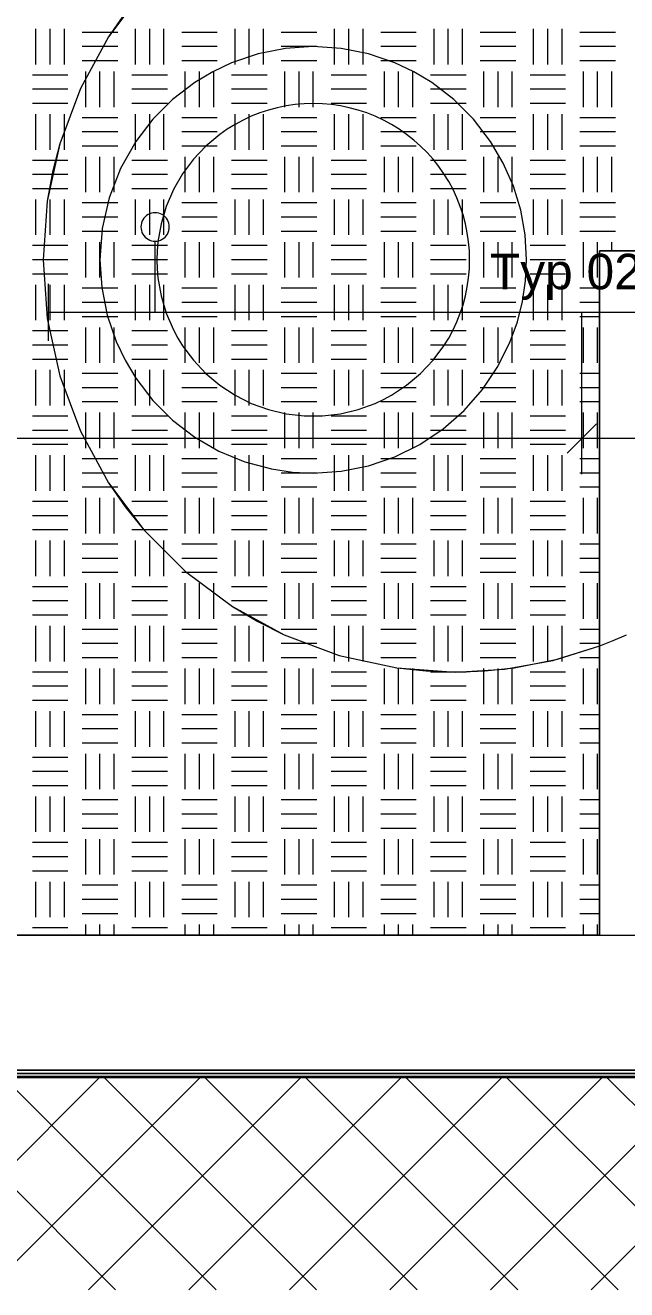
# Model space of a CAD drawing. Extents: x -1132 to 613, y -179 to 712.
# Drawn here: x -637.41 to -620.5, y -113.6 to -78.02 of the extents above; entities that cross this region are included whole.
import ezdxf
from ezdxf.lldxf.tags import DXFTag

# ---------------------------------------------------------------- set-up
doc = ezdxf.new("R2010")
doc.units = 0
doc.layers.get('0').update_dxf_attribs({"lineweight": 13})
for name, color, linetype, lineweight in [('A-FLOR-____-OTLN', 7, 'Continuous', 9), ('A-FLOR-____-OVHD', 7, 'Strichpunkt - Fein', 9), ('A-GENM-____-OTLN', 7, 'Continuous', 9), ('A-WALL-____-MCUT', 7, 'Continuous', 35), ('A-WALL-____-PATT', 7, 'Continuous', 35), ('M-EQPM-____-OTLN', 7, 'Continuous', 9)]:
    doc.layers.add(name, color=color, linetype=linetype, lineweight=lineweight)
for name, color, linetype, lineweight, true_color in [('EL01_VVV_Mass', 7, 'Continuous', 13, 0xb2b200), ('EL01_WAN_Leuchten', 7, 'Continuous', 13, 0x0080ff), ('EL01_WAN_Leuchtentyp', 7, 'Continuous', 13, 0x0099ff)]:
    doc.layers.add(name, color=color, linetype=linetype, lineweight=lineweight, true_color=true_color)
doc.styles.get("Standard").update_dxf_attribs({"font": 'arial.ttf'})
tags = doc.linetypes.add('Strichpunkt - Fein', pattern=[0.2, 0.1, -0.05, 0, -0.05]).pattern_tags.tags
tags[10:11] = [DXFTag(74, 4), DXFTag(75, 0), DXFTag(340, '0'), DXFTag(46, 1.0), DXFTag(50, 0.0), DXFTag(44, 0.0), DXFTag(45, 0.0)]
tags[8:9] = [DXFTag(74, 4), DXFTag(75, 0), DXFTag(340, '0'), DXFTag(46, 1.0), DXFTag(50, 0.0), DXFTag(44, 0.0), DXFTag(45, 0.0)]
tags[6:7] = [DXFTag(74, 4), DXFTag(75, 0), DXFTag(340, '0'), DXFTag(46, 1.0), DXFTag(50, 0.0), DXFTag(44, 0.0), DXFTag(45, 0.0)]
tags[4:5] = [DXFTag(74, 4), DXFTag(75, 0), DXFTag(340, '0'), DXFTag(46, 1.0), DXFTag(50, 0.0), DXFTag(44, 0.0), DXFTag(45, 0.0)]

# ---------------------------------------------------------------- blocks, each defined once
blk = doc.blocks.new('Referenz-A0UNPDE96I', base_point=(-1115.886, -117.372))
at = {"layer": 'A-FLOR-____-OTLN', "color": 0, "linetype": 'Continuous', "ltscale": 0.13}
blk.add_line((-648.015, -103.622), (-602.015, -103.622), dxfattribs=at)
at = {"layer": 'A-FLOR-____-OVHD', "color": 0, "linetype": 'Strichpunkt - Fein', "ltscale": 0.13}
blk.add_line((-231.115, -107.622), (-995.015, -107.622), dxfattribs=at)
at = {"layer": 'A-GENM-____-OTLN', "color": 0, "linetype": 'Continuous', "ltscale": 0.13}
for p, q in [((-637.115, -79.122), (-637.115, -78.122)), ((-636.715, -79.122), (-636.715, -78.122)), ((-636.315, -79.122), (-636.315, -78.122)), ((-634.815, -78.222), (-635.815, -78.222)), ((-634.315, -79.122), (-634.315, -78.122)), ((-633.915, -79.122), (-633.915, -78.122)), ((-633.515, -79.122), (-633.515, -78.122)), ((-632.015, -78.222), (-633.015, -78.222)), ((-631.515, -79.122), (-631.515, -78.122)), ((-631.115, -79.122), (-631.115, -78.122)), ((-630.715, -79.122), (-630.715, -78.122)), ((-629.215, -78.222), (-630.215, -78.222)), ((-628.715, -79.122), (-628.715, -78.122)), ((-628.315, -79.122), (-628.315, -78.122)), ((-627.915, -79.122), (-627.915, -78.122)), ((-626.415, -78.222), (-627.415, -78.222)), ((-625.915, -79.122), (-625.915, -78.122)), ((-625.515, -79.122), (-625.515, -78.122)), ((-625.115, -79.122), (-625.115, -78.122)), ((-623.615, -78.222), (-624.615, -78.222)), ((-623.115, -79.122), (-623.115, -78.122)), ((-622.715, -79.122), (-622.715, -78.122)), ((-622.315, -79.122), (-622.315, -78.122)), ((-620.815, -78.222), (-621.815, -78.222)), ((-634.815, -78.622), (-635.815, -78.622)), ((-632.015, -78.622), (-633.015, -78.622)), ((-629.215, -78.622), (-630.215, -78.622)), ((-626.415, -78.622), (-627.415, -78.622)), ((-623.615, -78.622), (-624.615, -78.622)), ((-620.815, -78.622), (-621.815, -78.622)), ((-634.815, -79.022), (-635.815, -79.022)), ((-635.715, -80.322), (-635.715, -79.322)), ((-635.315, -80.322), (-635.315, -79.322)), ((-634.915, -80.322), (-634.915, -79.322)), ((-632.015, -79.022), (-633.015, -79.022)), ((-632.915, -80.322), (-632.915, -79.322)), ((-632.515, -80.322), (-632.515, -79.322)), ((-632.115, -80.322), (-632.115, -79.322)), ((-629.215, -79.022), (-630.215, -79.022)), ((-630.115, -80.322), (-630.115, -79.322)), ((-629.715, -80.322), (-629.715, -79.322)), ((-629.315, -80.322), (-629.315, -79.322)), ((-626.415, -79.022), (-627.415, -79.022)), ((-627.315, -80.322), (-627.315, -79.322)), ((-626.915, -80.322), (-626.915, -79.322)), ((-626.515, -80.322), (-626.515, -79.322)), ((-623.615, -79.022), (-624.615, -79.022)), ((-624.515, -80.322), (-624.515, -79.322)), ((-624.115, -80.322), (-624.115, -79.322)), ((-623.715, -80.322), (-623.715, -79.322)), ((-620.815, -79.022), (-621.815, -79.022)), ((-621.715, -80.322), (-621.715, -79.322)), ((-621.315, -80.322), (-621.315, -79.322)), ((-620.915, -80.322), (-620.915, -79.322)), ((-636.215, -79.422), (-637.215, -79.422)), ((-633.415, -79.422), (-634.415, -79.422)), ((-630.615, -79.422), (-631.615, -79.422)), ((-627.815, -79.422), (-628.815, -79.422)), ((-625.015, -79.422), (-626.015, -79.422)), ((-622.215, -79.422), (-623.215, -79.422)), ((-636.215, -79.822), (-637.215, -79.822)), ((-633.415, -79.822), (-634.415, -79.822)), ((-630.615, -79.822), (-631.615, -79.822)), ((-627.815, -79.822), (-628.815, -79.822)), ((-625.015, -79.822), (-626.015, -79.822)), ((-622.215, -79.822), (-623.215, -79.822)), ((-636.215, -80.222), (-637.215, -80.222)), ((-633.415, -80.222), (-634.415, -80.222)), ((-630.615, -80.222), (-631.615, -80.222)), ((-627.815, -80.222), (-628.815, -80.222)), ((-625.015, -80.222), (-626.015, -80.222)), ((-622.215, -80.222), (-623.215, -80.222)), ((-637.115, -81.522), (-637.115, -80.522)), ((-636.715, -81.522), (-636.715, -80.522)), ((-636.315, -81.522), (-636.315, -80.522)), ((-634.815, -80.622), (-635.815, -80.622)), ((-634.315, -81.522), (-634.315, -80.522)), ((-633.915, -81.522), (-633.915, -80.522)), ((-633.515, -81.522), (-633.515, -80.522)), ((-632.015, -80.622), (-633.015, -80.622)), ((-631.515, -81.522), (-631.515, -80.522)), ((-631.115, -81.522), (-631.115, -80.522)), ((-630.715, -81.522), (-630.715, -80.522)), ((-629.215, -80.622), (-630.215, -80.622)), ((-628.715, -81.522), (-628.715, -80.522)), ((-628.315, -81.522), (-628.315, -80.522)), ((-627.915, -81.522), (-627.915, -80.522)), ((-626.415, -80.622), (-627.415, -80.622)), ((-625.915, -81.522), (-625.915, -80.522)), ((-625.515, -81.522), (-625.515, -80.522)), ((-625.115, -81.522), (-625.115, -80.522)), ((-623.615, -80.622), (-624.615, -80.622)), ((-623.115, -81.522), (-623.115, -80.522)), ((-622.715, -81.522), (-622.715, -80.522)), ((-622.315, -81.522), (-622.315, -80.522)), ((-620.815, -80.622), (-621.815, -80.622)), ((-634.815, -81.022), (-635.815, -81.022)), ((-632.015, -81.022), (-633.015, -81.022)), ((-629.215, -81.022), (-630.215, -81.022)), ((-626.415, -81.022), (-627.415, -81.022)), ((-623.615, -81.022), (-624.615, -81.022)), ((-620.815, -81.022), (-621.815, -81.022)), ((-634.815, -81.422), (-635.815, -81.422)), ((-632.015, -81.422), (-633.015, -81.422)), ((-629.215, -81.422), (-630.215, -81.422)), ((-626.415, -81.422), (-627.415, -81.422)), ((-623.615, -81.422), (-624.615, -81.422)), ((-620.815, -81.422), (-621.815, -81.422)), ((-636.215, -81.822), (-637.215, -81.822)), ((-635.715, -82.722), (-635.715, -81.722)), ((-635.315, -82.722), (-635.315, -81.722)), ((-634.915, -82.722), (-634.915, -81.722)), ((-633.415, -81.822), (-634.415, -81.822)), ((-632.915, -82.722), (-632.915, -81.722)), ((-632.515, -82.722), (-632.515, -81.722)), ((-632.115, -82.722), (-632.115, -81.722)), ((-630.615, -81.822), (-631.615, -81.822)), ((-630.115, -82.722), (-630.115, -81.722)), ((-629.715, -82.722), (-629.715, -81.722)), ((-629.315, -82.722), (-629.315, -81.722)), ((-627.815, -81.822), (-628.815, -81.822)), ((-627.315, -82.722), (-627.315, -81.722)), ((-626.915, -82.722), (-626.915, -81.722)), ((-626.515, -82.722), (-626.515, -81.722)), ((-625.015, -81.822), (-626.015, -81.822)), ((-624.515, -82.722), (-624.515, -81.722)), ((-624.115, -82.722), (-624.115, -81.722)), ((-623.715, -82.722), (-623.715, -81.722)), ((-622.215, -81.822), (-623.215, -81.822)), ((-621.715, -82.722), (-621.715, -81.722)), ((-621.315, -82.722), (-621.315, -81.722)), ((-620.915, -82.722), (-620.915, -81.722)), ((-636.215, -82.222), (-637.215, -82.222)), ((-633.415, -82.222), (-634.415, -82.222)), ((-630.615, -82.222), (-631.615, -82.222)), ((-627.815, -82.222), (-628.815, -82.222)), ((-625.015, -82.222), (-626.015, -82.222)), ((-622.215, -82.222), (-623.215, -82.222)), ((-636.215, -82.622), (-637.215, -82.622)), ((-633.415, -82.622), (-634.415, -82.622)), ((-630.615, -82.622), (-631.615, -82.622)), ((-627.815, -82.622), (-628.815, -82.622)), ((-625.015, -82.622), (-626.015, -82.622)), ((-622.215, -82.622), (-623.215, -82.622)), ((-637.115, -83.922), (-637.115, -82.922)), ((-636.715, -83.922), (-636.715, -82.922)), ((-636.315, -83.922), (-636.315, -82.922)), ((-634.815, -83.022), (-635.815, -83.022)), ((-634.315, -83.922), (-634.315, -82.922)), ((-633.915, -83.922), (-633.915, -82.922)), ((-633.515, -83.922), (-633.515, -82.922)), ((-632.015, -83.022), (-633.015, -83.022)), ((-631.515, -83.922), (-631.515, -82.922)), ((-631.115, -83.922), (-631.115, -82.922)), ((-630.715, -83.922), (-630.715, -82.922)), ((-629.215, -83.022), (-630.215, -83.022)), ((-628.715, -83.922), (-628.715, -82.922)), ((-628.315, -83.922), (-628.315, -82.922)), ((-627.915, -83.922), (-627.915, -82.922)), ((-626.415, -83.022), (-627.415, -83.022)), ((-625.915, -83.922), (-625.915, -82.922)), ((-625.515, -83.922), (-625.515, -82.922)), ((-625.115, -83.922), (-625.115, -82.922)), ((-623.615, -83.022), (-624.615, -83.022)), ((-623.115, -83.922), (-623.115, -82.922)), ((-622.715, -83.922), (-622.715, -82.922)), ((-622.315, -83.922), (-622.315, -82.922)), ((-620.815, -83.022), (-621.815, -83.022)), ((-634.815, -83.422), (-635.815, -83.422)), ((-632.015, -83.422), (-633.015, -83.422)), ((-629.215, -83.422), (-630.215, -83.422)), ((-626.415, -83.422), (-627.415, -83.422)), ((-623.615, -83.422), (-624.615, -83.422)), ((-620.815, -83.422), (-621.815, -83.422)), ((-634.815, -83.822), (-635.815, -83.822)), ((-632.015, -83.822), (-633.015, -83.822)), ((-629.215, -83.822), (-630.215, -83.822)), ((-626.415, -83.822), (-627.415, -83.822)), ((-623.615, -83.822), (-624.615, -83.822)), ((-620.815, -83.822), (-621.815, -83.822)), ((-636.215, -84.222), (-637.215, -84.222)), ((-635.715, -85.122), (-635.715, -84.122)), ((-635.315, -85.122), (-635.315, -84.122)), ((-634.915, -85.122), (-634.915, -84.122)), ((-633.415, -84.222), (-634.415, -84.222)), ((-632.915, -85.122), (-632.915, -84.122)), ((-632.515, -85.122), (-632.515, -84.122)), ((-632.115, -85.122), (-632.115, -84.122)), ((-630.615, -84.222), (-631.615, -84.222)), ((-630.115, -85.122), (-630.115, -84.122)), ((-629.715, -85.122), (-629.715, -84.122)), ((-629.315, -85.122), (-629.315, -84.122)), ((-627.815, -84.222), (-628.815, -84.222)), ((-627.315, -85.122), (-627.315, -84.122)), ((-626.915, -85.122), (-626.915, -84.122)), ((-626.515, -85.122), (-626.515, -84.122)), ((-625.015, -84.222), (-626.015, -84.222)), ((-624.515, -85.122), (-624.515, -84.122)), ((-624.115, -85.122), (-624.115, -84.122)), ((-623.715, -85.122), (-623.715, -84.122)), ((-622.215, -84.222), (-623.215, -84.222)), ((-621.715, -85.122), (-621.715, -84.122)), ((-621.315, -85.122), (-621.315, -84.122)), ((-620.915, -84.372), (-620.915, -84.122)), ((-636.215, -84.622), (-637.215, -84.622)), ((-633.415, -84.622), (-634.415, -84.622)), ((-630.615, -84.622), (-631.615, -84.622)), ((-627.815, -84.622), (-628.815, -84.622)), ((-625.015, -84.622), (-626.015, -84.622)), ((-622.215, -84.622), (-623.215, -84.622)), ((-602.015, -84.372), (-621.265, -84.372)), ((-621.265, -84.372), (-621.265, -103.622)), ((-621.265, -103.622), (-621.265, -84.372)), ((-621.265, -84.372), (-602.015, -84.372)), ((-636.215, -85.022), (-637.215, -85.022)), ((-633.415, -85.022), (-634.415, -85.022)), ((-630.615, -85.022), (-631.615, -85.022)), ((-627.815, -85.022), (-628.815, -85.022)), ((-625.015, -85.022), (-626.015, -85.022)), ((-622.215, -85.022), (-623.215, -85.022)), ((-637.115, -86.322), (-637.115, -85.322)), ((-636.715, -86.322), (-636.715, -85.322)), ((-636.315, -86.322), (-636.315, -85.322)), ((-634.315, -86.322), (-634.315, -85.322)), ((-633.915, -86.322), (-633.915, -85.322)), ((-633.515, -86.322), (-633.515, -85.322)), ((-631.515, -86.322), (-631.515, -85.322)), ((-631.115, -86.322), (-631.115, -85.322)), ((-630.715, -86.322), (-630.715, -85.322)), ((-628.715, -86.322), (-628.715, -85.322)), ((-628.315, -86.322), (-628.315, -85.322)), ((-627.915, -86.322), (-627.915, -85.322)), ((-625.915, -86.322), (-625.915, -85.322)), ((-625.515, -86.322), (-625.515, -85.322)), ((-625.115, -86.322), (-625.115, -85.322)), ((-623.115, -86.322), (-623.115, -85.322)), ((-622.715, -86.322), (-622.715, -85.322)), ((-622.315, -86.322), (-622.315, -85.322)), ((-634.815, -85.422), (-635.815, -85.422)), ((-632.015, -85.422), (-633.015, -85.422)), ((-629.215, -85.422), (-630.215, -85.422)), ((-626.415, -85.422), (-627.415, -85.422)), ((-623.615, -85.422), (-624.615, -85.422)), ((-621.259, -85.422), (-621.815, -85.422)), ((-634.815, -85.822), (-635.815, -85.822)), ((-632.015, -85.822), (-633.015, -85.822)), ((-629.215, -85.822), (-630.215, -85.822)), ((-626.415, -85.822), (-627.415, -85.822)), ((-623.615, -85.822), (-624.615, -85.822)), ((-621.259, -85.822), (-621.815, -85.822)), ((-634.815, -86.222), (-635.815, -86.222)), ((-632.015, -86.222), (-633.015, -86.222)), ((-629.215, -86.222), (-630.215, -86.222)), ((-626.415, -86.222), (-627.415, -86.222)), ((-623.615, -86.222), (-624.615, -86.222)), ((-621.259, -86.222), (-621.815, -86.222)), ((-636.215, -86.622), (-637.215, -86.622)), ((-635.715, -87.522), (-635.715, -86.522)), ((-635.315, -87.522), (-635.315, -86.522)), ((-634.915, -87.522), (-634.915, -86.522)), ((-633.415, -86.622), (-634.415, -86.622)), ((-632.915, -87.522), (-632.915, -86.522)), ((-632.515, -87.522), (-632.515, -86.522)), ((-632.115, -87.522), (-632.115, -86.522)), ((-630.615, -86.622), (-631.615, -86.622)), ((-630.115, -87.522), (-630.115, -86.522)), ((-629.715, -87.522), (-629.715, -86.522)), ((-629.315, -87.522), (-629.315, -86.522)), ((-627.815, -86.622), (-628.815, -86.622)), ((-627.315, -87.522), (-627.315, -86.522)), ((-626.915, -87.522), (-626.915, -86.522)), ((-626.515, -87.522), (-626.515, -86.522)), ((-625.015, -86.622), (-626.015, -86.622)), ((-624.515, -87.522), (-624.515, -86.522)), ((-624.115, -87.522), (-624.115, -86.522)), ((-623.715, -87.522), (-623.715, -86.522)), ((-622.215, -86.622), (-623.215, -86.622)), ((-621.715, -87.522), (-621.715, -86.522)), ((-621.315, -87.522), (-621.315, -86.522)), ((-636.215, -87.022), (-637.215, -87.022)), ((-633.415, -87.022), (-634.415, -87.022)), ((-630.615, -87.022), (-631.615, -87.022)), ((-627.815, -87.022), (-628.815, -87.022)), ((-625.015, -87.022), (-626.015, -87.022)), ((-622.215, -87.022), (-623.215, -87.022)), ((-636.215, -87.422), (-637.215, -87.422)), ((-633.415, -87.422), (-634.415, -87.422)), ((-630.615, -87.422), (-631.615, -87.422)), ((-627.815, -87.422), (-628.815, -87.422)), ((-625.015, -87.422), (-626.015, -87.422)), ((-622.215, -87.422), (-623.215, -87.422)), ((-637.115, -88.722), (-637.115, -87.722)), ((-636.715, -88.722), (-636.715, -87.722)), ((-636.315, -88.722), (-636.315, -87.722)), ((-634.815, -87.822), (-635.815, -87.822)), ((-634.315, -88.722), (-634.315, -87.722)), ((-633.915, -88.722), (-633.915, -87.722)), ((-633.515, -88.722), (-633.515, -87.722)), ((-632.015, -87.822), (-633.015, -87.822)), ((-631.515, -88.722), (-631.515, -87.722)), ((-631.115, -88.722), (-631.115, -87.722)), ((-630.715, -88.722), (-630.715, -87.722)), ((-629.215, -87.822), (-630.215, -87.822)), ((-628.715, -88.722), (-628.715, -87.722)), ((-628.315, -88.722), (-628.315, -87.722)), ((-627.915, -88.722), (-627.915, -87.722)), ((-626.415, -87.822), (-627.415, -87.822)), ((-625.915, -88.722), (-625.915, -87.722)), ((-625.515, -88.722), (-625.515, -87.722)), ((-625.115, -88.722), (-625.115, -87.722)), ((-623.615, -87.822), (-624.615, -87.822)), ((-623.115, -88.722), (-623.115, -87.722)), ((-622.715, -88.722), (-622.715, -87.722)), ((-622.315, -88.722), (-622.315, -87.722)), ((-621.26, -87.822), (-621.815, -87.822)), ((-634.815, -88.222), (-635.815, -88.222)), ((-632.015, -88.222), (-633.015, -88.222)), ((-629.215, -88.222), (-630.215, -88.222)), ((-626.415, -88.222), (-627.415, -88.222)), ((-623.615, -88.222), (-624.615, -88.222)), ((-621.26, -88.222), (-621.815, -88.222)), ((-634.815, -88.622), (-635.815, -88.622)), ((-635.715, -89.922), (-635.715, -88.922)), ((-635.315, -89.922), (-635.315, -88.922)), ((-634.915, -89.922), (-634.915, -88.922)), ((-632.015, -88.622), (-633.015, -88.622)), ((-632.915, -89.922), (-632.915, -88.922)), ((-632.515, -89.922), (-632.515, -88.922)), ((-632.115, -89.922), (-632.115, -88.922)), ((-629.215, -88.622), (-630.215, -88.622)), ((-630.115, -89.922), (-630.115, -88.922)), ((-629.715, -89.922), (-629.715, -88.922)), ((-629.315, -89.922), (-629.315, -88.922)), ((-626.415, -88.622), (-627.415, -88.622)), ((-627.315, -89.922), (-627.315, -88.922)), ((-626.915, -89.922), (-626.915, -88.922)), ((-626.515, -89.922), (-626.515, -88.922)), ((-623.615, -88.622), (-624.615, -88.622)), ((-624.515, -89.922), (-624.515, -88.922)), ((-624.115, -89.922), (-624.115, -88.922)), ((-623.715, -89.922), (-623.715, -88.922)), ((-621.26, -88.622), (-621.815, -88.622)), ((-621.715, -89.922), (-621.715, -88.922)), ((-621.315, -89.922), (-621.315, -88.922)), ((-636.215, -89.022), (-637.215, -89.022)), ((-633.415, -89.022), (-634.415, -89.022)), ((-630.615, -89.022), (-631.615, -89.022)), ((-627.815, -89.022), (-628.815, -89.022)), ((-625.015, -89.022), (-626.015, -89.022)), ((-622.215, -89.022), (-623.215, -89.022)), ((-636.215, -89.422), (-637.215, -89.422)), ((-633.415, -89.422), (-634.415, -89.422)), ((-630.615, -89.422), (-631.615, -89.422)), ((-627.815, -89.422), (-628.815, -89.422)), ((-625.015, -89.422), (-626.015, -89.422)), ((-622.215, -89.422), (-623.215, -89.422)), ((-636.215, -89.822), (-637.215, -89.822)), ((-633.415, -89.822), (-634.415, -89.822)), ((-630.615, -89.822), (-631.615, -89.822)), ((-627.815, -89.822), (-628.815, -89.822)), ((-625.015, -89.822), (-626.015, -89.822)), ((-622.215, -89.822), (-623.215, -89.822)), ((-637.115, -91.122), (-637.115, -90.122)), ((-636.715, -91.122), (-636.715, -90.122)), ((-636.315, -91.122), (-636.315, -90.122)), ((-634.815, -90.222), (-635.815, -90.222)), ((-634.315, -91.122), (-634.315, -90.122)), ((-633.915, -91.122), (-633.915, -90.122)), ((-633.515, -91.122), (-633.515, -90.122)), ((-632.015, -90.222), (-633.015, -90.222)), ((-631.515, -91.122), (-631.515, -90.122)), ((-631.115, -91.122), (-631.115, -90.122)), ((-630.715, -91.122), (-630.715, -90.122)), ((-629.215, -90.222), (-630.215, -90.222)), ((-628.715, -91.122), (-628.715, -90.122)), ((-628.315, -91.122), (-628.315, -90.122)), ((-627.915, -91.122), (-627.915, -90.122)), ((-626.415, -90.222), (-627.415, -90.222)), ((-625.915, -91.122), (-625.915, -90.122)), ((-625.515, -91.122), (-625.515, -90.122)), ((-625.115, -91.122), (-625.115, -90.122)), ((-623.615, -90.222), (-624.615, -90.222)), ((-623.115, -91.122), (-623.115, -90.122)), ((-622.715, -91.122), (-622.715, -90.122)), ((-622.315, -91.122), (-622.315, -90.122)), ((-621.26, -90.222), (-621.815, -90.222)), ((-634.815, -90.622), (-635.815, -90.622)), ((-632.015, -90.622), (-633.015, -90.622)), ((-629.215, -90.622), (-630.215, -90.622)), ((-626.415, -90.622), (-627.415, -90.622)), ((-623.615, -90.622), (-624.615, -90.622)), ((-621.26, -90.622), (-621.815, -90.622)), ((-634.815, -91.022), (-635.815, -91.022)), ((-632.015, -91.022), (-633.015, -91.022)), ((-629.215, -91.022), (-630.215, -91.022)), ((-626.415, -91.022), (-627.415, -91.022)), ((-623.615, -91.022), (-624.615, -91.022)), ((-621.261, -91.022), (-621.815, -91.022)), ((-636.215, -91.422), (-637.215, -91.422)), ((-635.715, -92.322), (-635.715, -91.322)), ((-635.315, -92.322), (-635.315, -91.322)), ((-634.915, -92.322), (-634.915, -91.322)), ((-633.415, -91.422), (-634.415, -91.422)), ((-632.915, -92.322), (-632.915, -91.322)), ((-632.515, -92.322), (-632.515, -91.322)), ((-632.115, -92.322), (-632.115, -91.322)), ((-630.615, -91.422), (-631.615, -91.422)), ((-630.115, -92.322), (-630.115, -91.322)), ((-629.715, -92.322), (-629.715, -91.322)), ((-629.315, -92.322), (-629.315, -91.322)), ((-627.815, -91.422), (-628.815, -91.422)), ((-627.315, -92.322), (-627.315, -91.322)), ((-626.915, -92.322), (-626.915, -91.322)), ((-626.515, -92.322), (-626.515, -91.322)), ((-625.015, -91.422), (-626.015, -91.422)), ((-624.515, -92.322), (-624.515, -91.322)), ((-624.115, -92.322), (-624.115, -91.322)), ((-623.715, -92.322), (-623.715, -91.322)), ((-622.215, -91.422), (-623.215, -91.422)), ((-621.715, -92.322), (-621.715, -91.322)), ((-621.315, -92.322), (-621.315, -91.322)), ((-636.215, -91.822), (-637.215, -91.822)), ((-633.415, -91.822), (-634.415, -91.822)), ((-630.615, -91.822), (-631.615, -91.822)), ((-627.815, -91.822), (-628.815, -91.822)), ((-625.015, -91.822), (-626.015, -91.822)), ((-622.215, -91.822), (-623.215, -91.822)), ((-636.215, -92.222), (-637.215, -92.222)), ((-633.415, -92.222), (-634.415, -92.222)), ((-630.615, -92.222), (-631.615, -92.222)), ((-627.815, -92.222), (-628.815, -92.222)), ((-625.015, -92.222), (-626.015, -92.222)), ((-622.215, -92.222), (-623.215, -92.222)), ((-637.115, -93.522), (-637.115, -92.522)), ((-636.715, -93.522), (-636.715, -92.522)), ((-636.315, -93.522), (-636.315, -92.522)), ((-634.815, -92.622), (-635.815, -92.622)), ((-634.315, -93.522), (-634.315, -92.522)), ((-633.915, -93.522), (-633.915, -92.522)), ((-633.515, -93.522), (-633.515, -92.522)), ((-632.015, -92.622), (-633.015, -92.622)), ((-631.515, -93.522), (-631.515, -92.522)), ((-631.115, -93.522), (-631.115, -92.522)), ((-630.715, -93.522), (-630.715, -92.522)), ((-629.215, -92.622), (-630.215, -92.622)), ((-628.715, -93.522), (-628.715, -92.522)), ((-628.315, -93.522), (-628.315, -92.522)), ((-627.915, -93.522), (-627.915, -92.522)), ((-626.415, -92.622), (-627.415, -92.622)), ((-625.915, -93.522), (-625.915, -92.522)), ((-625.515, -93.522), (-625.515, -92.522)), ((-625.115, -93.522), (-625.115, -92.522)), ((-623.615, -92.622), (-624.615, -92.622)), ((-623.115, -93.522), (-623.115, -92.522)), ((-622.715, -93.522), (-622.715, -92.522)), ((-622.315, -93.522), (-622.315, -92.522)), ((-621.261, -92.622), (-621.815, -92.622)), ((-634.815, -93.022), (-635.815, -93.022)), ((-632.015, -93.022), (-633.015, -93.022)), ((-629.215, -93.022), (-630.215, -93.022)), ((-626.415, -93.022), (-627.415, -93.022)), ((-623.615, -93.022), (-624.615, -93.022)), ((-621.261, -93.022), (-621.815, -93.022)), ((-634.815, -93.422), (-635.815, -93.422)), ((-632.015, -93.422), (-633.015, -93.422)), ((-629.215, -93.422), (-630.215, -93.422)), ((-626.415, -93.422), (-627.415, -93.422)), ((-623.615, -93.422), (-624.615, -93.422)), ((-621.261, -93.422), (-621.815, -93.422)), ((-636.215, -93.822), (-637.215, -93.822)), ((-635.715, -94.722), (-635.715, -93.722)), ((-635.315, -94.722), (-635.315, -93.722)), ((-634.915, -94.722), (-634.915, -93.722)), ((-633.415, -93.822), (-634.415, -93.822)), ((-632.915, -94.722), (-632.915, -93.722)), ((-632.515, -94.722), (-632.515, -93.722)), ((-632.115, -94.722), (-632.115, -93.722)), ((-630.615, -93.822), (-631.615, -93.822)), ((-630.115, -94.722), (-630.115, -93.722)), ((-629.715, -94.722), (-629.715, -93.722)), ((-629.315, -94.722), (-629.315, -93.722)), ((-627.815, -93.822), (-628.815, -93.822)), ((-627.315, -94.722), (-627.315, -93.722)), ((-626.915, -94.722), (-626.915, -93.722)), ((-626.515, -94.722), (-626.515, -93.722)), ((-625.015, -93.822), (-626.015, -93.822)), ((-624.515, -94.722), (-624.515, -93.722)), ((-624.115, -94.722), (-624.115, -93.722)), ((-623.715, -94.722), (-623.715, -93.722)), ((-622.215, -93.822), (-623.215, -93.822)), ((-621.715, -94.722), (-621.715, -93.722)), ((-621.315, -94.722), (-621.315, -93.722)), ((-636.215, -94.222), (-637.215, -94.222)), ((-633.415, -94.222), (-634.415, -94.222)), ((-630.615, -94.222), (-631.615, -94.222)), ((-627.815, -94.222), (-628.815, -94.222)), ((-625.015, -94.222), (-626.015, -94.222)), ((-622.215, -94.222), (-623.215, -94.222)), ((-636.215, -94.622), (-637.215, -94.622)), ((-633.415, -94.622), (-634.415, -94.622)), ((-630.615, -94.622), (-631.615, -94.622)), ((-627.815, -94.622), (-628.815, -94.622)), ((-625.015, -94.622), (-626.015, -94.622)), ((-622.215, -94.622), (-623.215, -94.622)), ((-637.115, -95.922), (-637.115, -94.922)), ((-636.715, -95.922), (-636.715, -94.922)), ((-636.315, -95.922), (-636.315, -94.922)), ((-634.315, -95.922), (-634.315, -94.922)), ((-633.915, -95.922), (-633.915, -94.922)), ((-633.515, -95.922), (-633.515, -94.922)), ((-631.515, -95.922), (-631.515, -94.922)), ((-631.115, -95.922), (-631.115, -94.922)), ((-630.715, -95.922), (-630.715, -94.922)), ((-628.715, -95.922), (-628.715, -94.922)), ((-628.315, -95.922), (-628.315, -94.922)), ((-627.915, -95.922), (-627.915, -94.922)), ((-625.915, -95.922), (-625.915, -94.922)), ((-625.515, -95.922), (-625.515, -94.922)), ((-625.115, -95.922), (-625.115, -94.922)), ((-623.115, -95.922), (-623.115, -94.922)), ((-622.715, -95.922), (-622.715, -94.922)), ((-622.315, -95.922), (-622.315, -94.922)), ((-634.815, -95.022), (-635.815, -95.022)), ((-632.015, -95.022), (-633.015, -95.022)), ((-629.215, -95.022), (-630.215, -95.022)), ((-626.415, -95.022), (-627.415, -95.022)), ((-623.615, -95.022), (-624.615, -95.022)), ((-621.262, -95.022), (-621.815, -95.022)), ((-634.815, -95.422), (-635.815, -95.422)), ((-632.015, -95.422), (-633.015, -95.422)), ((-629.215, -95.422), (-630.215, -95.422)), ((-626.415, -95.422), (-627.415, -95.422)), ((-623.615, -95.422), (-624.615, -95.422)), ((-621.262, -95.422), (-621.815, -95.422)), ((-634.815, -95.822), (-635.815, -95.822)), ((-632.015, -95.822), (-633.015, -95.822)), ((-629.215, -95.822), (-630.215, -95.822)), ((-626.415, -95.822), (-627.415, -95.822)), ((-623.615, -95.822), (-624.615, -95.822)), ((-621.262, -95.822), (-621.815, -95.822)), ((-636.215, -96.222), (-637.215, -96.222)), ((-635.715, -97.122), (-635.715, -96.122)), ((-635.315, -97.122), (-635.315, -96.122)), ((-634.915, -97.122), (-634.915, -96.122)), ((-633.415, -96.222), (-634.415, -96.222)), ((-632.915, -97.122), (-632.915, -96.122)), ((-632.515, -97.122), (-632.515, -96.122)), ((-632.115, -97.122), (-632.115, -96.122)), ((-630.615, -96.222), (-631.615, -96.222)), ((-630.115, -97.122), (-630.115, -96.122)), ((-629.715, -97.122), (-629.715, -96.122)), ((-629.315, -97.122), (-629.315, -96.122)), ((-627.815, -96.222), (-628.815, -96.222)), ((-627.315, -97.122), (-627.315, -96.122)), ((-626.915, -97.122), (-626.915, -96.122)), ((-626.515, -97.122), (-626.515, -96.122)), ((-625.015, -96.222), (-626.015, -96.222)), ((-624.515, -97.122), (-624.515, -96.122)), ((-624.115, -97.122), (-624.115, -96.122)), ((-623.715, -97.122), (-623.715, -96.122)), ((-622.215, -96.222), (-623.215, -96.222)), ((-621.715, -97.122), (-621.715, -96.122)), ((-621.315, -97.122), (-621.315, -96.122)), ((-636.215, -96.622), (-637.215, -96.622)), ((-633.415, -96.622), (-634.415, -96.622)), ((-630.615, -96.622), (-631.615, -96.622)), ((-627.815, -96.622), (-628.815, -96.622)), ((-625.015, -96.622), (-626.015, -96.622)), ((-622.215, -96.622), (-623.215, -96.622)), ((-636.215, -97.022), (-637.215, -97.022)), ((-633.415, -97.022), (-634.415, -97.022)), ((-630.615, -97.022), (-631.615, -97.022)), ((-627.815, -97.022), (-628.815, -97.022)), ((-625.015, -97.022), (-626.015, -97.022)), ((-622.215, -97.022), (-623.215, -97.022)), ((-637.115, -98.322), (-637.115, -97.322)), ((-636.715, -98.322), (-636.715, -97.322)), ((-636.315, -98.322), (-636.315, -97.322)), ((-634.815, -97.422), (-635.815, -97.422)), ((-634.315, -98.322), (-634.315, -97.322)), ((-633.915, -98.322), (-633.915, -97.322)), ((-633.515, -98.322), (-633.515, -97.322)), ((-632.015, -97.422), (-633.015, -97.422)), ((-631.515, -98.322), (-631.515, -97.322)), ((-631.115, -98.322), (-631.115, -97.322)), ((-630.715, -98.322), (-630.715, -97.322)), ((-629.215, -97.422), (-630.215, -97.422)), ((-628.715, -98.322), (-628.715, -97.322)), ((-628.315, -98.322), (-628.315, -97.322)), ((-627.915, -98.322), (-627.915, -97.322)), ((-626.415, -97.422), (-627.415, -97.422)), ((-625.915, -98.322), (-625.915, -97.322)), ((-625.515, -98.322), (-625.515, -97.322)), ((-625.115, -98.322), (-625.115, -97.322)), ((-623.615, -97.422), (-624.615, -97.422)), ((-623.115, -98.322), (-623.115, -97.322)), ((-622.715, -98.322), (-622.715, -97.322)), ((-622.315, -98.322), (-622.315, -97.322)), ((-621.263, -97.422), (-621.815, -97.422)), ((-634.815, -97.822), (-635.815, -97.822)), ((-632.015, -97.822), (-633.015, -97.822)), ((-629.215, -97.822), (-630.215, -97.822)), ((-626.415, -97.822), (-627.415, -97.822)), ((-623.615, -97.822), (-624.615, -97.822)), ((-621.263, -97.822), (-621.815, -97.822)), ((-634.815, -98.222), (-635.815, -98.222)), ((-635.715, -99.522), (-635.715, -98.522)), ((-635.315, -99.522), (-635.315, -98.522)), ((-634.915, -99.522), (-634.915, -98.522)), ((-632.015, -98.222), (-633.015, -98.222)), ((-632.915, -99.522), (-632.915, -98.522)), ((-632.515, -99.522), (-632.515, -98.522)), ((-632.115, -99.522), (-632.115, -98.522)), ((-629.215, -98.222), (-630.215, -98.222)), ((-630.115, -99.522), (-630.115, -98.522)), ((-629.715, -99.522), (-629.715, -98.522)), ((-629.315, -99.522), (-629.315, -98.522)), ((-626.415, -98.222), (-627.415, -98.222)), ((-627.315, -99.522), (-627.315, -98.522)), ((-626.915, -99.522), (-626.915, -98.522)), ((-626.515, -99.522), (-626.515, -98.522)), ((-623.615, -98.222), (-624.615, -98.222)), ((-624.515, -99.522), (-624.515, -98.522)), ((-624.115, -99.522), (-624.115, -98.522)), ((-623.715, -99.522), (-623.715, -98.522)), ((-621.263, -98.222), (-621.815, -98.222)), ((-621.715, -99.522), (-621.715, -98.522)), ((-621.315, -99.522), (-621.315, -98.522)), ((-636.215, -98.622), (-637.215, -98.622)), ((-633.415, -98.622), (-634.415, -98.622)), ((-630.615, -98.622), (-631.615, -98.622)), ((-627.815, -98.622), (-628.815, -98.622)), ((-625.015, -98.622), (-626.015, -98.622)), ((-622.215, -98.622), (-623.215, -98.622)), ((-636.215, -99.022), (-637.215, -99.022)), ((-633.415, -99.022), (-634.415, -99.022)), ((-630.615, -99.022), (-631.615, -99.022)), ((-627.815, -99.022), (-628.815, -99.022)), ((-625.015, -99.022), (-626.015, -99.022)), ((-622.215, -99.022), (-623.215, -99.022)), ((-636.215, -99.422), (-637.215, -99.422)), ((-633.415, -99.422), (-634.415, -99.422)), ((-630.615, -99.422), (-631.615, -99.422)), ((-627.815, -99.422), (-628.815, -99.422)), ((-625.015, -99.422), (-626.015, -99.422)), ((-622.215, -99.422), (-623.215, -99.422)), ((-637.115, -100.722), (-637.115, -99.722)), ((-636.715, -100.722), (-636.715, -99.722)), ((-636.315, -100.722), (-636.315, -99.722)), ((-634.815, -99.822), (-635.815, -99.822)), ((-634.315, -100.722), (-634.315, -99.722)), ((-633.915, -100.722), (-633.915, -99.722)), ((-633.515, -100.722), (-633.515, -99.722)), ((-632.015, -99.822), (-633.015, -99.822)), ((-631.515, -100.722), (-631.515, -99.722)), ((-631.115, -100.722), (-631.115, -99.722)), ((-630.715, -100.722), (-630.715, -99.722)), ((-629.215, -99.822), (-630.215, -99.822)), ((-628.715, -100.722), (-628.715, -99.722)), ((-628.315, -100.722), (-628.315, -99.722)), ((-627.915, -100.722), (-627.915, -99.722)), ((-626.415, -99.822), (-627.415, -99.822)), ((-625.915, -100.722), (-625.915, -99.722)), ((-625.515, -100.722), (-625.515, -99.722)), ((-625.115, -100.722), (-625.115, -99.722)), ((-623.615, -99.822), (-624.615, -99.822)), ((-623.115, -100.722), (-623.115, -99.722)), ((-622.715, -100.722), (-622.715, -99.722)), ((-622.315, -100.722), (-622.315, -99.722)), ((-621.263, -99.822), (-621.815, -99.822)), ((-634.815, -100.222), (-635.815, -100.222)), ((-632.015, -100.222), (-633.015, -100.222)), ((-629.215, -100.222), (-630.215, -100.222)), ((-626.415, -100.222), (-627.415, -100.222)), ((-623.615, -100.222), (-624.615, -100.222)), ((-621.264, -100.222), (-621.815, -100.222)), ((-634.815, -100.622), (-635.815, -100.622)), ((-632.015, -100.622), (-633.015, -100.622)), ((-629.215, -100.622), (-630.215, -100.622)), ((-626.415, -100.622), (-627.415, -100.622)), ((-623.615, -100.622), (-624.615, -100.622)), ((-621.264, -100.622), (-621.815, -100.622)), ((-636.215, -101.022), (-637.215, -101.022)), ((-635.715, -101.922), (-635.715, -100.922)), ((-635.315, -101.922), (-635.315, -100.922)), ((-634.915, -101.922), (-634.915, -100.922)), ((-633.415, -101.022), (-634.415, -101.022)), ((-632.915, -101.922), (-632.915, -100.922)), ((-632.515, -101.922), (-632.515, -100.922)), ((-632.115, -101.922), (-632.115, -100.922)), ((-630.615, -101.022), (-631.615, -101.022)), ((-630.115, -101.922), (-630.115, -100.922)), ((-629.715, -101.922), (-629.715, -100.922)), ((-629.315, -101.922), (-629.315, -100.922)), ((-627.815, -101.022), (-628.815, -101.022)), ((-627.315, -101.922), (-627.315, -100.922)), ((-626.915, -101.922), (-626.915, -100.922)), ((-626.515, -101.922), (-626.515, -100.922)), ((-625.015, -101.022), (-626.015, -101.022)), ((-624.515, -101.922), (-624.515, -100.922)), ((-624.115, -101.922), (-624.115, -100.922)), ((-623.715, -101.922), (-623.715, -100.922)), ((-622.215, -101.022), (-623.215, -101.022)), ((-621.715, -101.922), (-621.715, -100.922)), ((-621.315, -101.922), (-621.315, -100.922)), ((-636.215, -101.422), (-637.215, -101.422)), ((-633.415, -101.422), (-634.415, -101.422)), ((-630.615, -101.422), (-631.615, -101.422)), ((-627.815, -101.422), (-628.815, -101.422)), ((-625.015, -101.422), (-626.015, -101.422)), ((-622.215, -101.422), (-623.215, -101.422)), ((-636.215, -101.822), (-637.215, -101.822)), ((-633.415, -101.822), (-634.415, -101.822)), ((-630.615, -101.822), (-631.615, -101.822)), ((-627.815, -101.822), (-628.815, -101.822)), ((-625.015, -101.822), (-626.015, -101.822)), ((-622.215, -101.822), (-623.215, -101.822)), ((-637.115, -103.122), (-637.115, -102.122)), ((-636.715, -103.122), (-636.715, -102.122)), ((-636.315, -103.122), (-636.315, -102.122)), ((-634.815, -102.222), (-635.815, -102.222)), ((-634.315, -103.122), (-634.315, -102.122)), ((-633.915, -103.122), (-633.915, -102.122)), ((-633.515, -103.122), (-633.515, -102.122)), ((-632.015, -102.222), (-633.015, -102.222)), ((-631.515, -103.122), (-631.515, -102.122)), ((-631.115, -103.122), (-631.115, -102.122)), ((-630.715, -103.122), (-630.715, -102.122)), ((-629.215, -102.222), (-630.215, -102.222)), ((-628.715, -103.122), (-628.715, -102.122)), ((-628.315, -103.122), (-628.315, -102.122)), ((-627.915, -103.122), (-627.915, -102.122)), ((-626.415, -102.222), (-627.415, -102.222)), ((-625.915, -103.122), (-625.915, -102.122)), ((-625.515, -103.122), (-625.515, -102.122)), ((-625.115, -103.122), (-625.115, -102.122)), ((-623.615, -102.222), (-624.615, -102.222)), ((-623.115, -103.122), (-623.115, -102.122)), ((-622.715, -103.122), (-622.715, -102.122)), ((-622.315, -103.122), (-622.315, -102.122)), ((-621.264, -102.222), (-621.815, -102.222)), ((-634.815, -102.622), (-635.815, -102.622)), ((-632.015, -102.622), (-633.015, -102.622)), ((-629.215, -102.622), (-630.215, -102.622)), ((-626.415, -102.622), (-627.415, -102.622)), ((-623.615, -102.622), (-624.615, -102.622)), ((-621.264, -102.622), (-621.815, -102.622)), ((-634.815, -103.022), (-635.815, -103.022)), ((-632.015, -103.022), (-633.015, -103.022)), ((-629.215, -103.022), (-630.215, -103.022)), ((-626.415, -103.022), (-627.415, -103.022)), ((-623.615, -103.022), (-624.615, -103.022)), ((-621.264, -103.022), (-621.815, -103.022)), ((-636.215, -103.422), (-637.215, -103.422)), ((-635.715, -103.622), (-635.715, -103.322)), ((-635.315, -103.622), (-635.315, -103.322)), ((-634.915, -103.622), (-634.915, -103.322)), ((-633.415, -103.422), (-634.415, -103.422)), ((-632.915, -103.622), (-632.915, -103.322)), ((-632.515, -103.622), (-632.515, -103.322)), ((-632.115, -103.622), (-632.115, -103.322)), ((-630.615, -103.422), (-631.615, -103.422)), ((-630.115, -103.622), (-630.115, -103.322)), ((-629.715, -103.622), (-629.715, -103.322)), ((-629.315, -103.622), (-629.315, -103.322)), ((-627.815, -103.422), (-628.815, -103.422)), ((-627.315, -103.622), (-627.315, -103.322)), ((-626.915, -103.622), (-626.915, -103.322)), ((-626.515, -103.622), (-626.515, -103.322)), ((-625.015, -103.422), (-626.015, -103.422)), ((-624.515, -103.622), (-624.515, -103.322)), ((-624.115, -103.622), (-624.115, -103.322)), ((-623.715, -103.622), (-623.715, -103.322)), ((-622.215, -103.422), (-623.215, -103.422)), ((-621.715, -103.622), (-621.715, -103.322)), ((-621.315, -103.622), (-621.315, -103.322)), ((-621.265, -103.622), (-648.015, -103.622)), ((-648.015, -103.622), (-621.265, -103.622)), ((-619.765, -107.422), (-651.815, -107.422)), ((-651.815, -107.422), (-619.765, -107.422)), ((-619.665, -107.522), (-651.915, -107.522)), ((-651.915, -107.522), (-619.665, -107.522))]:
    blk.add_line(p, q, dxfattribs=at)
at = {"layer": 'A-WALL-____-MCUT', "color": 0, "linetype": 'Continuous', "ltscale": 0.35}
blk.add_line((-535.215, -107.622), (-654.315, -107.622), dxfattribs=at)
at = {"layer": 'A-WALL-____-PATT', "color": 0, "linetype": 'Continuous', "lineweight": 9, "ltscale": 0.13}
for p, q in [((-641.298, -113.603), (-635.316, -107.622)), ((-634.878, -113.603), (-640.86, -107.622)), ((-638.469, -113.603), (-632.488, -107.622)), ((-632.05, -113.603), (-638.031, -107.622)), ((-635.641, -113.603), (-629.659, -107.622)), ((-629.221, -113.603), (-635.203, -107.622)), ((-632.812, -113.603), (-626.831, -107.622)), ((-626.393, -113.603), (-632.374, -107.622)), ((-629.984, -113.603), (-624.002, -107.622)), ((-623.564, -113.603), (-629.546, -107.622)), ((-627.156, -113.603), (-621.174, -107.622)), ((-620.736, -113.603), (-626.718, -107.622)), ((-624.327, -113.603), (-618.346, -107.622)), ((-617.908, -113.603), (-623.889, -107.622)), ((-621.499, -113.603), (-615.517, -107.622)), ((-615.079, -113.603), (-621.061, -107.622))]:
    blk.add_line(p, q, dxfattribs=at)
at = {"layer": 'M-EQPM-____-OTLN', "color": 0, "linetype": 'Continuous', "ltscale": 0.13}
for p, q in [((-634.081, -77.025), (-635.073, -78.35)), ((-634.081, -77.025), (-635.073, -78.35)), ((-634.601, -77.67), (-635.073, -78.35)), ((-635.073, -78.35), (-635.866, -79.803)), ((-635.073, -78.35), (-635.866, -79.803)), ((-635.073, -78.35), (-635.866, -79.803)), ((-629.315, -78.622), (-630.098, -78.673)), ((-628.532, -78.673), (-629.315, -78.622)), ((-630.868, -78.826), (-631.611, -79.078)), ((-630.098, -78.673), (-630.868, -78.826)), ((-627.762, -78.826), (-628.532, -78.673)), ((-627.019, -79.078), (-627.762, -78.826)), ((-632.143, -79.33), (-632.648, -79.633)), ((-631.611, -79.078), (-632.143, -79.33)), ((-626.486, -79.33), (-627.019, -79.078)), ((-625.981, -79.633), (-626.486, -79.33)), ((-632.648, -79.633), (-633.271, -80.111)), ((-625.359, -80.111), (-625.981, -79.633)), ((-635.866, -79.803), (-636.445, -81.354)), ((-635.866, -79.803), (-636.445, -81.354)), ((-635.866, -79.803), (-636.445, -81.354)), ((-633.271, -80.111), (-633.826, -80.666)), ((-630.577, -80.407), (-630.82, -80.487)), ((-630.329, -80.34), (-630.577, -80.407)), ((-630.079, -80.289), (-630.329, -80.34)), ((-629.825, -80.252), (-630.079, -80.289)), ((-629.571, -80.229), (-629.825, -80.252)), ((-629.315, -80.222), (-629.571, -80.229)), ((-629.059, -80.229), (-629.315, -80.222)), ((-628.804, -80.252), (-629.059, -80.229)), ((-628.551, -80.289), (-628.804, -80.252)), ((-628.3, -80.34), (-628.551, -80.289)), ((-628.053, -80.407), (-628.3, -80.34)), ((-627.81, -80.487), (-628.053, -80.407)), ((-624.804, -80.666), (-625.359, -80.111)), ((-633.826, -80.666), (-634.304, -81.288)), ((-631.289, -80.69), (-631.515, -80.811)), ((-631.057, -80.582), (-631.289, -80.69)), ((-630.82, -80.487), (-631.057, -80.582)), ((-627.572, -80.582), (-627.81, -80.487)), ((-627.34, -80.69), (-627.572, -80.582)), ((-627.115, -80.811), (-627.34, -80.69)), ((-624.326, -81.288), (-624.804, -80.666)), ((-631.942, -81.092), (-632.334, -81.421)), ((-631.733, -80.946), (-631.942, -81.092)), ((-631.515, -80.811), (-631.733, -80.946)), ((-626.897, -80.946), (-627.115, -80.811)), ((-626.687, -81.092), (-626.897, -80.946)), ((-626.486, -81.251), (-626.687, -81.092)), ((-636.445, -81.354), (-636.797, -82.971)), ((-636.445, -81.354), (-636.797, -82.971)), ((-636.445, -81.354), (-636.65, -82.156)), ((-634.304, -81.288), (-634.739, -82.056)), ((-632.334, -81.421), (-632.685, -81.793)), ((-626.295, -81.421), (-626.486, -81.251)), ((-626.114, -81.602), (-626.295, -81.421)), ((-623.969, -81.898), (-624.326, -81.288)), ((-632.685, -81.793), (-632.991, -82.204)), ((-625.944, -81.793), (-626.114, -81.602)), ((-625.785, -81.994), (-625.944, -81.793)), ((-636.65, -82.156), (-636.797, -82.971)), ((-634.739, -82.056), (-635.056, -82.88)), ((-625.639, -82.204), (-625.785, -81.994)), ((-623.686, -82.545), (-623.969, -81.898)), ((-632.991, -82.204), (-633.247, -82.647)), ((-625.504, -82.422), (-625.639, -82.204)), ((-625.383, -82.647), (-625.504, -82.422)), ((-623.48, -83.221), (-623.686, -82.545)), ((-635.056, -82.88), (-635.25, -83.741)), ((-633.247, -82.647), (-633.449, -83.117)), ((-625.275, -82.879), (-625.383, -82.647)), ((-625.18, -83.117), (-625.275, -82.879)), ((-636.797, -82.971), (-636.915, -84.622)), ((-636.797, -82.971), (-636.915, -84.622)), ((-636.797, -82.971), (-636.915, -84.622)), ((-633.449, -83.117), (-633.596, -83.607)), ((-625.1, -83.36), (-625.18, -83.117)), ((-623.356, -83.917), (-623.48, -83.221)), ((-633.596, -83.607), (-633.685, -84.111)), ((-625.033, -83.607), (-625.1, -83.36)), ((-624.982, -83.858), (-625.033, -83.607)), ((-635.25, -83.741), (-635.315, -84.622)), ((-624.944, -84.111), (-624.982, -83.858)), ((-623.315, -84.622), (-623.356, -83.917)), ((-633.685, -84.111), (-633.707, -84.366)), ((-624.922, -84.366), (-624.944, -84.111)), ((-636.915, -84.622), (-636.797, -86.273)), ((-636.915, -84.622), (-636.797, -86.273)), ((-636.915, -84.622), (-636.797, -86.273)), ((-635.315, -84.622), (-635.263, -85.405)), ((-633.707, -84.366), (-633.715, -84.622)), ((-633.715, -84.622), (-633.707, -84.878)), ((-624.915, -84.622), (-624.922, -84.366)), ((-624.922, -84.878), (-624.915, -84.622)), ((-623.344, -85.21), (-623.315, -84.622)), ((-633.707, -84.878), (-633.685, -85.133)), ((-624.944, -85.133), (-624.922, -84.878)), ((-633.685, -85.133), (-633.596, -85.636)), ((-625.033, -85.636), (-624.982, -85.386)), ((-624.982, -85.386), (-624.944, -85.133)), ((-623.43, -85.792), (-623.344, -85.21)), ((-635.263, -85.405), (-635.11, -86.175)), ((-633.596, -85.636), (-633.449, -86.127)), ((-625.1, -85.884), (-625.033, -85.636)), ((-625.18, -86.127), (-625.1, -85.884)), ((-623.573, -86.363), (-623.43, -85.792)), ((-636.797, -86.273), (-636.445, -87.89)), ((-636.797, -86.273), (-636.445, -87.89)), ((-636.797, -86.273), (-636.445, -87.89)), ((-635.11, -86.175), (-634.858, -86.918)), ((-633.449, -86.127), (-633.247, -86.596)), ((-625.383, -86.596), (-625.275, -86.365)), ((-625.275, -86.365), (-625.18, -86.127)), ((-623.771, -86.918), (-623.573, -86.363)), ((-633.247, -86.596), (-633.125, -86.822)), ((-625.504, -86.822), (-625.383, -86.596)), ((-634.858, -86.918), (-634.606, -87.45)), ((-633.125, -86.822), (-632.991, -87.04)), ((-632.991, -87.04), (-632.685, -87.45)), ((-625.944, -87.45), (-625.639, -87.04)), ((-625.639, -87.04), (-625.504, -86.822)), ((-624.119, -87.622), (-623.771, -86.918)), ((-634.606, -87.45), (-634.304, -87.955)), ((-632.685, -87.45), (-632.334, -87.822)), ((-626.295, -87.822), (-625.944, -87.45)), ((-632.334, -87.822), (-631.942, -88.151)), ((-626.687, -88.151), (-626.295, -87.822)), ((-624.555, -88.274), (-624.119, -87.622)), ((-636.445, -87.89), (-635.866, -89.441)), ((-636.445, -87.89), (-635.866, -89.441)), ((-636.445, -87.89), (-635.866, -89.441)), ((-634.304, -87.955), (-633.826, -88.578)), ((-631.942, -88.151), (-631.515, -88.432)), ((-627.115, -88.432), (-626.687, -88.151)), ((-633.826, -88.578), (-633.271, -89.133)), ((-631.515, -88.432), (-631.057, -88.662)), ((-627.572, -88.662), (-627.34, -88.554)), ((-627.34, -88.554), (-627.115, -88.432)), ((-625.072, -88.864), (-624.555, -88.274)), ((-631.057, -88.662), (-630.577, -88.837)), ((-630.577, -88.837), (-630.079, -88.955)), ((-628.551, -88.955), (-628.053, -88.837)), ((-628.053, -88.837), (-627.572, -88.662)), ((-625.662, -89.382), (-625.072, -88.864)), ((-633.271, -89.133), (-632.648, -89.611)), ((-630.079, -88.955), (-629.571, -89.014)), ((-629.571, -89.014), (-629.059, -89.014)), ((-629.059, -89.014), (-628.551, -88.955)), ((-635.866, -89.441), (-635.073, -90.893)), ((-635.866, -89.441), (-635.073, -90.893)), ((-635.866, -89.441), (-635.073, -90.893)), ((-632.648, -89.611), (-631.968, -90.003)), ((-626.315, -89.818), (-625.662, -89.382)), ((-631.968, -90.003), (-631.243, -90.303)), ((-627.019, -90.165), (-626.315, -89.818)), ((-631.243, -90.303), (-630.485, -90.506)), ((-627.762, -90.417), (-627.019, -90.165)), ((-630.485, -90.506), (-629.903, -90.593)), ((-629.903, -90.593), (-629.315, -90.622)), ((-629.315, -90.622), (-628.532, -90.57)), ((-628.532, -90.57), (-627.762, -90.417)), ((-635.073, -90.893), (-634.601, -91.573)), ((-635.073, -90.893), (-634.081, -92.218)), ((-635.073, -90.893), (-634.081, -92.218)), ((-634.601, -91.573), (-634.081, -92.218)), ((-634.081, -92.218), (-632.911, -93.388)), ((-634.081, -92.218), (-632.911, -93.388)), ((-634.081, -92.218), (-632.911, -93.388)), ((-632.911, -93.388), (-631.586, -94.38)), ((-632.911, -93.388), (-631.586, -94.38)), ((-632.911, -93.388), (-631.586, -94.38)), ((-631.586, -94.38), (-630.133, -95.173)), ((-631.586, -94.38), (-630.133, -95.173)), ((-631.586, -94.38), (-630.874, -94.803)), ((-630.874, -94.803), (-630.133, -95.173)), ((-630.133, -95.173), (-628.583, -95.752)), ((-630.133, -95.173), (-628.583, -95.752)), ((-630.133, -95.173), (-628.583, -95.752)), ((-621.254, -95.488), (-620.874, -95.338)), ((-621.254, -95.488), (-620.874, -95.338)), ((-621.254, -95.488), (-620.874, -95.338)), ((-620.874, -95.338), (-620.499, -95.175)), ((-620.874, -95.338), (-620.499, -95.175)), ((-620.874, -95.338), (-620.499, -95.175)), ((-622.575, -95.894), (-621.254, -95.488)), ((-622.443, -95.861), (-621.254, -95.488)), ((-622.443, -95.861), (-621.254, -95.488)), ((-628.583, -95.752), (-626.966, -96.104)), ((-628.583, -95.752), (-626.966, -96.104)), ((-628.583, -95.752), (-626.966, -96.104)), ((-623.935, -96.139), (-622.575, -95.894)), ((-623.664, -96.104), (-622.443, -95.861)), ((-623.664, -96.104), (-622.443, -95.861)), ((-626.966, -96.104), (-625.315, -96.222)), ((-626.966, -96.104), (-626.142, -96.192)), ((-626.966, -96.104), (-626.142, -96.192)), ((-626.142, -96.192), (-625.315, -96.222)), ((-626.142, -96.192), (-625.315, -96.222)), ((-625.315, -96.222), (-623.935, -96.139)), ((-625.315, -96.222), (-624.487, -96.192)), ((-625.315, -96.222), (-624.487, -96.192)), ((-624.487, -96.192), (-623.664, -96.104)), ((-624.487, -96.192), (-623.664, -96.104))]:
    blk.add_line(p, q, dxfattribs=at)
blk = doc.blocks.new('Maß-A0UNPE9J6I', base_point=(-675.598, -90.653))
at = {"color": 0, "lineweight": -2}
for p, q in [((-621.763, -90.653), (-621.763, -86.097)), ((-622.176, -90.067), (-621.349, -89.239)), ((-621.763, -89.653), (-675.184, -89.653))]:
    blk.add_line(p, q, dxfattribs=at)
blk = doc.blocks.new('LED-Langfeldleuchte 37W-A0UNPFRB6I', base_point=(-636.763, -86.897))
at = {"color": 0, "lineweight": -2}
for p, q in [((-634.149, -83.593), (-634.159, -83.645)), ((-634.132, -83.544), (-634.149, -83.593)), ((-634.109, -83.497), (-634.132, -83.544)), ((-634.08, -83.453), (-634.109, -83.497)), ((-634.046, -83.414), (-634.08, -83.453)), ((-634.006, -83.379), (-634.046, -83.414)), ((-633.963, -83.35), (-634.006, -83.379)), ((-633.916, -83.327), (-633.963, -83.35)), ((-633.866, -83.31), (-633.916, -83.327)), ((-633.815, -83.3), (-633.866, -83.31)), ((-633.763, -83.297), (-633.815, -83.3)), ((-633.71, -83.3), (-633.763, -83.297)), ((-633.659, -83.31), (-633.71, -83.3)), ((-633.61, -83.327), (-633.659, -83.31)), ((-633.563, -83.35), (-633.61, -83.327)), ((-633.519, -83.379), (-633.563, -83.35)), ((-633.48, -83.414), (-633.519, -83.379)), ((-633.445, -83.453), (-633.48, -83.414)), ((-633.416, -83.497), (-633.445, -83.453)), ((-633.393, -83.544), (-633.416, -83.497)), ((-633.376, -83.593), (-633.393, -83.544)), ((-633.366, -83.645), (-633.376, -83.593)), ((-610.149, -83.593), (-610.159, -83.645)), ((-610.132, -83.544), (-610.149, -83.593)), ((-610.109, -83.497), (-610.132, -83.544)), ((-610.08, -83.453), (-610.109, -83.497)), ((-610.046, -83.414), (-610.08, -83.453)), ((-610.006, -83.379), (-610.046, -83.414)), ((-609.963, -83.35), (-610.006, -83.379)), ((-609.916, -83.327), (-609.963, -83.35)), ((-609.866, -83.31), (-609.916, -83.327)), ((-609.815, -83.3), (-609.866, -83.31)), ((-609.763, -83.297), (-609.815, -83.3)), ((-609.71, -83.3), (-609.763, -83.297)), ((-609.659, -83.31), (-609.71, -83.3)), ((-609.61, -83.327), (-609.659, -83.31)), ((-609.563, -83.35), (-609.61, -83.327)), ((-609.519, -83.379), (-609.563, -83.35)), ((-609.48, -83.414), (-609.519, -83.379)), ((-609.445, -83.453), (-609.48, -83.414)), ((-609.416, -83.497), (-609.445, -83.453)), ((-609.393, -83.544), (-609.416, -83.497)), ((-609.376, -83.593), (-609.393, -83.544)), ((-609.366, -83.645), (-609.376, -83.593)), ((-634.159, -83.645), (-634.163, -83.697)), ((-634.163, -83.697), (-634.159, -83.749)), ((-634.159, -83.749), (-634.149, -83.8)), ((-634.149, -83.8), (-634.132, -83.85)), ((-634.132, -83.85), (-634.109, -83.897)), ((-634.109, -83.897), (-634.08, -83.94)), ((-634.08, -83.94), (-634.046, -83.98)), ((-633.48, -83.98), (-633.445, -83.94)), ((-633.445, -83.94), (-633.416, -83.897)), ((-633.416, -83.897), (-633.393, -83.85)), ((-633.393, -83.85), (-633.376, -83.8)), ((-633.376, -83.8), (-633.366, -83.749)), ((-633.363, -83.697), (-633.366, -83.645)), ((-633.366, -83.749), (-633.363, -83.697)), ((-610.159, -83.645), (-610.163, -83.697)), ((-610.163, -83.697), (-610.159, -83.749)), ((-610.159, -83.749), (-610.149, -83.8)), ((-610.149, -83.8), (-610.132, -83.85)), ((-610.132, -83.85), (-610.109, -83.897)), ((-610.109, -83.897), (-610.08, -83.94)), ((-610.08, -83.94), (-610.046, -83.98)), ((-609.48, -83.98), (-609.445, -83.94)), ((-609.445, -83.94), (-609.416, -83.897)), ((-609.416, -83.897), (-609.393, -83.85)), ((-609.393, -83.85), (-609.376, -83.8)), ((-609.376, -83.8), (-609.366, -83.749)), ((-609.363, -83.697), (-609.366, -83.645)), ((-609.366, -83.749), (-609.363, -83.697)), ((-634.046, -83.98), (-634.006, -84.014)), ((-634.006, -84.014), (-633.963, -84.043)), ((-633.963, -84.043), (-633.916, -84.066)), ((-633.916, -84.066), (-633.866, -84.083)), ((-633.866, -84.083), (-633.815, -84.093)), ((-633.815, -84.093), (-633.763, -84.097)), ((-633.763, -84.097), (-633.71, -84.093)), ((-633.763, -86.097), (-633.763, -84.097)), ((-633.71, -84.093), (-633.659, -84.083)), ((-633.659, -84.083), (-633.61, -84.066)), ((-633.61, -84.066), (-633.563, -84.043)), ((-633.563, -84.043), (-633.519, -84.014)), ((-633.519, -84.014), (-633.48, -83.98)), ((-610.046, -83.98), (-610.006, -84.014)), ((-610.006, -84.014), (-609.963, -84.043)), ((-609.963, -84.043), (-609.916, -84.066)), ((-609.916, -84.066), (-609.866, -84.083)), ((-609.866, -84.083), (-609.815, -84.093)), ((-609.815, -84.093), (-609.763, -84.097)), ((-609.763, -84.097), (-609.71, -84.093)), ((-609.763, -86.097), (-609.763, -84.097)), ((-609.71, -84.093), (-609.659, -84.083)), ((-609.659, -84.083), (-609.61, -84.066)), ((-609.61, -84.066), (-609.563, -84.043)), ((-609.563, -84.043), (-609.519, -84.014)), ((-609.519, -84.014), (-609.48, -83.98)), ((-636.763, -86.897), (-636.763, -85.297)), ((-606.763, -86.897), (-606.763, -85.297)), ((-636.763, -86.097), (-606.763, -86.097))]:
    blk.add_line(p, q, dxfattribs=at)
blk = doc.blocks.new('Bemerkung 1-A0UNPFRD6I', base_point=(-624.344, -85.452))
at = {"color": 0, "lineweight": -2, "insert": (-624.344, -84.452), "char_height": 1, "attachment_point": 1}
blk.add_mtext('{\\fArial;Typ 02P}', dxfattribs=at)
blk = doc.blocks.new('Maß-A0UNPFSB6I', base_point=(-622.176, -90.653))
at = {"color": 0, "lineweight": -2}
for p, q in [((-621.763, -90.653), (-621.763, -86.097)), ((-622.176, -90.067), (-621.349, -89.239)), ((-564.063, -89.653), (-621.763, -89.653))]:
    blk.add_line(p, q, dxfattribs=at)

msp = doc.modelspace()

# ---------------------------------------------------------------- block references
at = {"color": 9, "lineweight": 25, "ltscale": 0.25, "true_color": 0xc0c0c0}
msp.add_blockref('Referenz-A0UNPDE96I', (-1115.886, -117.372), dxfattribs=at)
at = {"layer": 'EL01_VVV_Mass', "linetype": 'Continuous', "ltscale": 0.13}
for name, p in [('Maß-A0UNPE9J6I', (-675.598, -90.653)), ('Maß-A0UNPFSB6I', (-622.176, -90.653))]:
    msp.add_blockref(name, p, dxfattribs=at)
at = {"layer": 'EL01_WAN_Leuchten', "ltscale": 0.13}
msp.add_blockref('LED-Langfeldleuchte 37W-A0UNPFRB6I', (-636.763, -86.897), dxfattribs=at)
at = {"layer": 'EL01_WAN_Leuchtentyp', "ltscale": 0.13}
msp.add_blockref('Bemerkung 1-A0UNPFRD6I', (-624.344, -85.452), dxfattribs=at)

doc.saveas('drawing.dxf')
